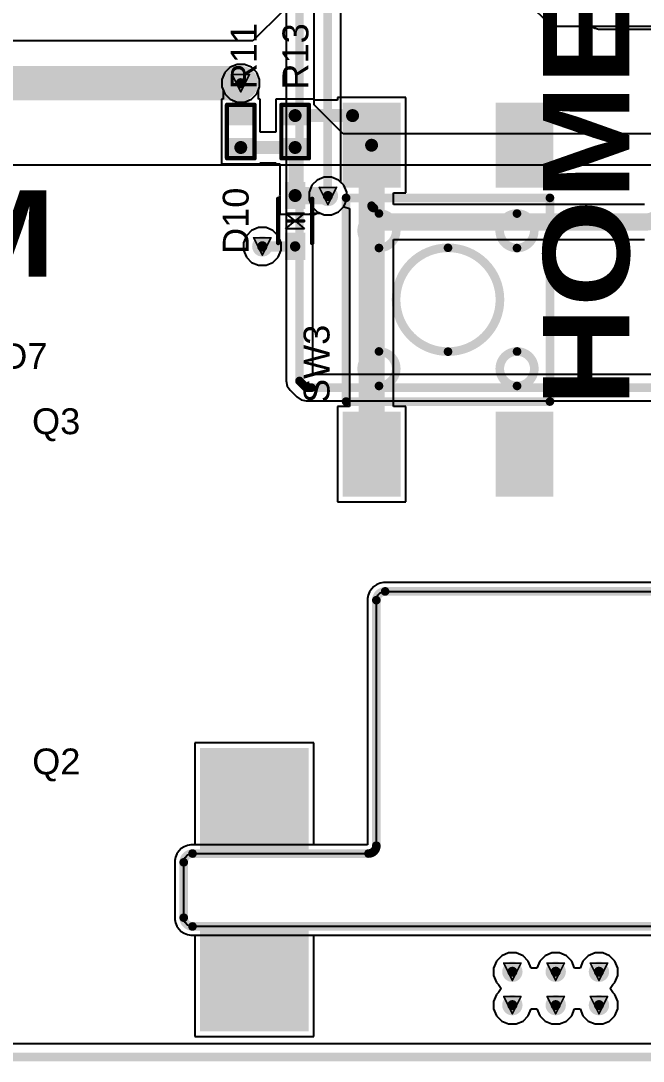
# Model space of a CAD drawing. Header units: inches. Extents: x 0 to 5359, y 0 to 5098.
# Drawn here: x 36.33 to 54.64, y -0.13 to 30.51 of the extents above; entities that cross this region are included whole.
import ezdxf

# ---------------------------------------------------------------- set-up
doc = ezdxf.new("R2010")
doc.units = ezdxf.units.IN
for name, color, linetype in [('Board Outline', 216, 'Continuous'), ('Bottom Layer', 5, 'Continuous'), ('Bottom Paste', 16, 'Continuous'), ('Bottom Solder', 6, 'Continuous'), ('Drill Drawing', 1, 'Continuous'), ('Layer 1', 16, 'Continuous'), ('Layer 2', 76, 'Continuous'), ('Multi-Layer', 9, 'Continuous'), ('Top Layer', 1, 'Continuous'), ('Top Overlay', 2, 'Continuous'), ('Top Paste', 8, 'Continuous'), ('Top Solder', 216, 'Continuous'), ('Via Holes', 16, 'Continuous')]:
    doc.layers.add(name, color=color, linetype=linetype)
doc.styles.add('Arial', font='', dxfattribs={"height": 0.2})
doc.styles.add('Arial Black_Bold', font='', dxfattribs={"height": 0.2})
doc.styles.get('Arial').set_extended_font_data('Arial')
doc.styles.get('Arial Black_Bold').set_extended_font_data('Arial Black', bold=True)

# ---------------------------------------------------------------- blocks, each defined once
blk = doc.blocks.new('TS_1002S_12026C_59')
at = {"layer": 'Top Layer'}
for points in [[(-5.7, 3), (-3.4, 3), (-3.4, 1.5), (-5.7, 1.5)], [(3.4, 3), (5.7, 3), (5.7, 1.5), (3.4, 1.5)], [(-5.7, -1.5), (-3.4, -1.5), (-3.4, -3), (-5.7, -3)], [(3.4, -1.5), (5.7, -1.5), (5.7, -3), (3.4, -3)]]:
    blk.add_hatch(color=1, dxfattribs=at).paths.add_polyline_path(points)
at = {"layer": 'Top Paste'}
for points in [[(-5.7, 3), (-3.4, 3), (-3.4, 1.5), (-5.7, 1.5)], [(3.4, 3), (5.7, 3), (5.7, 1.5), (3.4, 1.5)], [(-5.7, -1.5), (-3.4, -1.5), (-3.4, -3), (-5.7, -3)], [(3.4, -1.5), (5.7, -1.5), (5.7, -3), (3.4, -3)]]:
    blk.add_hatch(color=8, dxfattribs=at).paths.add_polyline_path(points)
at = {"layer": 'Top Solder'}
for points in [[(-5.801, 3.102), (-3.298, 3.102), (-3.298, 1.398), (-5.801, 1.398)], [(3.298, 3.101), (5.801, 3.101), (5.801, 1.398), (3.298, 1.398)], [(-5.801, -1.398), (-3.298, -1.398), (-3.298, -3.102), (-5.801, -3.102)], [(3.298, -1.398), (5.801, -1.398), (5.801, -3.102), (3.298, -3.102)]]:
    blk.add_hatch(color=216, dxfattribs=at).paths.add_polyline_path(points)
at = {"layer": 'Top Overlay'}
for points in [[(3, 3, 0.254, 0.254, 0), (-3, 3, 0.254, 0.254, 0)], [(-3, -3, 0.254, 0.254, 0), (-3, 3, 0.254, 0.254, 0)], [(3, -3, 0.254, 0.254, 0), (3, 3, 0.254, 0.254, 0)], [(3, -3, 0.254, 0.254, 0), (-3, -3, 0.254, 0.254, 0)]]:
    blk.add_lwpolyline(points, format="xyseb", dxfattribs=at)
for points in [[(-3.063, 3, 0.127, 0.127, 1), (-2.936, 3, 0.127, 0.127, 1)], [(-3.063, 3, 0.127, 0.127, 1), (-2.936, 3, 0.127, 0.127, 1)], [(2.936, 3, 0.127, 0.127, 1), (3.063, 3, 0.127, 0.127, 1)], [(2.936, 3, 0.127, 0.127, 1), (3.063, 3, 0.127, 0.127, 1)], [(-1.522, 2.03, 0.254, 0.254, 1), (-2.538, 2.03, 0.254, 0.254, 1)], [(2.54, 2.032, 0.254, 0.254, 1), (1.524, 2.032, 0.254, 0.254, 1)], [(-2.601, 2.03, 0.127, 0.127, 1), (-2.474, 2.03, 0.127, 0.127, 1)], [(-1.585, 2.03, 0.127, 0.127, 1), (-1.458, 2.03, 0.127, 0.127, 1)], [(1.46, 2.032, 0.127, 0.127, 1), (1.587, 2.032, 0.127, 0.127, 1)], [(2.476, 2.032, 0.127, 0.127, 1), (2.603, 2.032, 0.127, 0.127, 1)], [(1.529, 0, 0.254, 0.254, 1), (-1.529, 0, 0.254, 0.254, 1)], [(-1.593, 0, 0.127, 0.127, 1), (-1.466, 0, 0.127, 0.127, 1)], [(1.466, 0, 0.127, 0.127, 1), (1.593, 0, 0.127, 0.127, 1)], [(-1.524, -2.032, 0.254, 0.254, 1), (-2.54, -2.032, 0.254, 0.254, 1)], [(2.54, -2.032, 0.254, 0.254, 1), (1.524, -2.032, 0.254, 0.254, 1)], [(-2.603, -2.032, 0.127, 0.127, 1), (-2.477, -2.032, 0.127, 0.127, 1)], [(-1.587, -2.032, 0.127, 0.127, 1), (-1.46, -2.032, 0.127, 0.127, 1)], [(1.46, -2.032, 0.127, 0.127, 1), (1.587, -2.032, 0.127, 0.127, 1)], [(2.476, -2.032, 0.127, 0.127, 1), (2.603, -2.032, 0.127, 0.127, 1)], [(-3.063, -3, 0.127, 0.127, 1), (-2.936, -3, 0.127, 0.127, 1)], [(-3.063, -3, 0.127, 0.127, 1), (-2.936, -3, 0.127, 0.127, 1)], [(2.936, -3, 0.127, 0.127, 1), (3.063, -3, 0.127, 0.127, 1)], [(2.936, -3, 0.127, 0.127, 1), (3.063, -3, 0.127, 0.127, 1)]]:
    blk.add_lwpolyline(points, format="xyseb", close=True, dxfattribs=at)
blk = doc.blocks.new('R___0402_161')
at = {"layer": 'Top Layer'}
for points in [[(-0.699, -0.318), (-0.699, 0.318), (-0.241, 0.318), (-0.241, -0.318)], [(0.241, -0.318), (0.241, 0.318), (0.699, 0.318), (0.699, -0.318)]]:
    blk.add_hatch(color=1, dxfattribs=at).paths.add_polyline_path(points)
at = {"layer": 'Top Paste'}
for points in [[(-0.699, -0.318), (-0.699, 0.318), (-0.241, 0.318), (-0.241, -0.318)], [(0.241, -0.318), (0.241, 0.318), (0.699, 0.318), (0.699, -0.318)]]:
    blk.add_hatch(color=8, dxfattribs=at).paths.add_polyline_path(points)
at = {"layer": 'Top Solder'}
for points in [[(-0.754, -0.373), (-0.754, 0.373), (-0.186, 0.373), (-0.186, -0.373)], [(0.186, -0.373), (0.186, 0.373), (0.754, 0.373), (0.754, -0.373)]]:
    blk.add_hatch(color=216, dxfattribs=at).paths.add_polyline_path(points)
at = {"layer": 'Top Overlay'}
for points in [[(-0.787, 0.406, 0.127, 0.127, 0), (0.787, 0.406, 0.127, 0.127, 0)], [(-0.787, 0.406, 0.127, 0.127, 0), (-0.787, -0.406, 0.127, 0.127, 0)], [(0.787, 0.406, 0.127, 0.127, 0), (0.787, -0.406, 0.127, 0.127, 0)], [(-0.787, -0.406, 0.127, 0.127, 0), (0.787, -0.406, 0.127, 0.127, 0)], [(-0.813, -0.432, 0.00323, 0.00323, 0), (0.813, -0.432, 0.00323, 0.00323, 0)]]:
    blk.add_lwpolyline(points, format="xyseb", dxfattribs=at)
for points in [[(-0.819, 0.406, 0.0635, 0.0635, 1), (-0.756, 0.406, 0.0635, 0.0635, 1)], [(-0.819, 0.406, 0.0635, 0.0635, 1), (-0.756, 0.406, 0.0635, 0.0635, 1)], [(0.756, 0.406, 0.0635, 0.0635, 1), (0.819, 0.406, 0.0635, 0.0635, 1)], [(0.756, 0.406, 0.0635, 0.0635, 1), (0.819, 0.406, 0.0635, 0.0635, 1)], [(-0.819, -0.406, 0.0635, 0.0635, 1), (-0.756, -0.406, 0.0635, 0.0635, 1)], [(-0.819, -0.406, 0.0635, 0.0635, 1), (-0.756, -0.406, 0.0635, 0.0635, 1)], [(-0.814, -0.432, 0.00161, 0.00161, 1), (-0.812, -0.432, 0.00161, 0.00161, 1)], [(0.756, -0.406, 0.0635, 0.0635, 1), (0.819, -0.406, 0.0635, 0.0635, 1)], [(0.756, -0.406, 0.0635, 0.0635, 1), (0.819, -0.406, 0.0635, 0.0635, 1)], [(0.812, -0.432, 0.00161, 0.00161, 1), (0.814, -0.432, 0.00161, 0.00161, 1)]]:
    blk.add_lwpolyline(points, format="xyseb", close=True, dxfattribs=at)
blk = doc.blocks.new('R___0402_163')
at = {"layer": 'Top Layer'}
for points in [[(-0.699, -0.318), (-0.699, 0.318), (-0.241, 0.318), (-0.241, -0.318)], [(0.241, -0.318), (0.241, 0.318), (0.699, 0.318), (0.699, -0.318)]]:
    blk.add_hatch(color=1, dxfattribs=at).paths.add_polyline_path(points)
at = {"layer": 'Top Paste'}
for points in [[(-0.699, -0.318), (-0.699, 0.318), (-0.241, 0.318), (-0.241, -0.318)], [(0.241, -0.318), (0.241, 0.318), (0.699, 0.318), (0.699, -0.318)]]:
    blk.add_hatch(color=8, dxfattribs=at).paths.add_polyline_path(points)
at = {"layer": 'Top Solder'}
for points in [[(-0.754, -0.373), (-0.754, 0.373), (-0.186, 0.373), (-0.186, -0.373)], [(0.186, -0.373), (0.186, 0.373), (0.754, 0.373), (0.754, -0.373)]]:
    blk.add_hatch(color=216, dxfattribs=at).paths.add_polyline_path(points)
at = {"layer": 'Top Overlay'}
for points in [[(-0.787, 0.406, 0.127, 0.127, 0), (0.787, 0.406, 0.127, 0.127, 0)], [(-0.787, 0.406, 0.127, 0.127, 0), (-0.787, -0.406, 0.127, 0.127, 0)], [(0.787, 0.406, 0.127, 0.127, 0), (0.787, -0.406, 0.127, 0.127, 0)], [(-0.787, -0.406, 0.127, 0.127, 0), (0.787, -0.406, 0.127, 0.127, 0)], [(-0.813, -0.432, 0.00323, 0.00323, 0), (0.813, -0.432, 0.00323, 0.00323, 0)]]:
    blk.add_lwpolyline(points, format="xyseb", dxfattribs=at)
for points in [[(-0.819, 0.406, 0.0635, 0.0635, 1), (-0.756, 0.406, 0.0635, 0.0635, 1)], [(-0.819, 0.406, 0.0635, 0.0635, 1), (-0.756, 0.406, 0.0635, 0.0635, 1)], [(0.756, 0.406, 0.0635, 0.0635, 1), (0.819, 0.406, 0.0635, 0.0635, 1)], [(0.756, 0.406, 0.0635, 0.0635, 1), (0.819, 0.406, 0.0635, 0.0635, 1)], [(-0.819, -0.406, 0.0635, 0.0635, 1), (-0.756, -0.406, 0.0635, 0.0635, 1)], [(-0.819, -0.406, 0.0635, 0.0635, 1), (-0.756, -0.406, 0.0635, 0.0635, 1)], [(-0.814, -0.432, 0.00161, 0.00161, 1), (-0.812, -0.432, 0.00161, 0.00161, 1)], [(0.756, -0.406, 0.0635, 0.0635, 1), (0.819, -0.406, 0.0635, 0.0635, 1)], [(0.756, -0.406, 0.0635, 0.0635, 1), (0.819, -0.406, 0.0635, 0.0635, 1)], [(0.812, -0.432, 0.00161, 0.00161, 1), (0.814, -0.432, 0.00161, 0.00161, 1)]]:
    blk.add_lwpolyline(points, format="xyseb", close=True, dxfattribs=at)
blk = doc.blocks.new('SOD_523__B__D____________209')
at = {"layer": 'Top Layer'}
for points in [[(-1.05, 0.2), (-0.45, 0.2), (-0.45, -0.2), (-1.05, -0.2)], [(1.05, -0.2), (0.45, -0.2), (0.45, 0.2), (1.05, 0.2)]]:
    blk.add_hatch(color=1, dxfattribs=at).paths.add_polyline_path(points)
at = {"layer": 'Top Paste'}
for points in [[(-1.05, 0.2), (-0.45, 0.2), (-0.45, -0.2), (-1.05, -0.2)], [(1.05, -0.2), (0.45, -0.2), (0.45, 0.2), (1.05, 0.2)]]:
    blk.add_hatch(color=8, dxfattribs=at).paths.add_polyline_path(points)
at = {"layer": 'Top Solder'}
for points in [[(-1.152, 0.302), (-0.348, 0.302), (-0.348, -0.302), (-1.152, -0.302)], [(1.152, -0.302), (0.348, -0.302), (0.348, 0.302), (1.152, 0.302)]]:
    blk.add_hatch(color=216, dxfattribs=at).paths.add_polyline_path(points)
at = {"layer": 'Top Overlay'}
for p, q in [((-0.229, -0.279), (-0.229, 0.279)), ((-0.229, 0.279), (0, 0)), ((0, 0), (-0.229, -0.279)), ((0, 0), (0.229, 0.279)), ((0, 0), (0, 0)), ((0.229, -0.279), (0, 0)), ((0, 0), (0, 0)), ((0.229, 0.279), (0.229, -0.279))]:
    blk.add_line(p, q, dxfattribs=at)
for points in [[(-0.65, 0.5, 0.13, 0.13, 0), (0.65, 0.5, 0.13, 0.13, 0)], [(0, 0.229, 0.1, 0.1, 0), (0, -0.254, 0.1, 0.1, 0)], [(-0.65, -0.5, 0.13, 0.13, 0), (0.65, -0.5, 0.13, 0.13, 0)]]:
    blk.add_lwpolyline(points, format="xyseb", dxfattribs=at)
for points in [[(-0.683, 0.5, 0.065, 0.065, 1), (-0.618, 0.5, 0.065, 0.065, 1)], [(0.618, 0.5, 0.065, 0.065, 1), (0.683, 0.5, 0.065, 0.065, 1)], [(-0.025, 0.229, 0.05, 0.05, 1), (0.025, 0.229, 0.05, 0.05, 1)], [(-0.025, -0.254, 0.05, 0.05, 1), (0.025, -0.254, 0.05, 0.05, 1)], [(-0.683, -0.5, 0.065, 0.065, 1), (-0.618, -0.5, 0.065, 0.065, 1)], [(0.618, -0.5, 0.065, 0.065, 1), (0.683, -0.5, 0.065, 0.065, 1)]]:
    blk.add_lwpolyline(points, format="xyseb", close=True, dxfattribs=at)

msp = doc.modelspace()

# ---------------------------------------------------------------- hatches: boundary and pattern name
at = {"layer": 'Bottom Layer'}
h = msp.add_hatch(color=5, dxfattribs=at)
edge = h.paths.add_edge_path()
edge.add_arc((42.8, 28.677), 0.3, 0, 360)
h = msp.add_hatch(color=5, dxfattribs=at)
edge = h.paths.add_edge_path()
edge.add_arc((45.364, 25.355), 0.3, 0, 360)
h = msp.add_hatch(color=5, dxfattribs=at)
edge = h.paths.add_edge_path()
edge.add_arc((43.434, 23.87), 0.3, 0, 360)
for points in [[(41.7, 9), (44.7, 9), (44.7, 6), (41.7, 6)], [(41.7, 3.85), (44.7, 3.85), (44.7, 0.85), (41.7, 0.85)]]:
    msp.add_hatch(color=5, dxfattribs=at).paths.add_polyline_path(points)
h = msp.add_hatch(color=5, dxfattribs=at)
edge = h.paths.add_edge_path()
edge.add_arc((50.794, 2.507), 0.3, 0, 360)
h = msp.add_hatch(color=5, dxfattribs=at)
edge = h.paths.add_edge_path()
edge.add_arc((52.07, 2.507), 0.3, 0, 360)
h = msp.add_hatch(color=5, dxfattribs=at)
edge = h.paths.add_edge_path()
edge.add_arc((53.343, 2.507), 0.3, 0, 360)
h = msp.add_hatch(color=5, dxfattribs=at)
edge = h.paths.add_edge_path()
edge.add_arc((50.794, 1.524), 0.3, 0, 360)
h = msp.add_hatch(color=5, dxfattribs=at)
edge = h.paths.add_edge_path()
edge.add_arc((52.07, 1.524), 0.3, 0, 360)
h = msp.add_hatch(color=5, dxfattribs=at)
edge = h.paths.add_edge_path()
edge.add_arc((53.343, 1.524), 0.3, 0, 360)
at = {"layer": 'Bottom Paste'}
for points in [[(41.7, 9), (44.7, 9), (44.7, 6), (41.7, 6)], [(41.7, 3.85), (44.7, 3.85), (44.7, 0.85), (41.7, 0.85)]]:
    msp.add_hatch(color=16, dxfattribs=at).paths.add_polyline_path(points)
at = {"layer": 'Bottom Solder'}
for points in [[(41.598, 9.102), (44.802, 9.102), (44.802, 5.898), (41.598, 5.898)], [(41.598, 3.952), (44.802, 3.952), (44.802, 0.748), (41.598, 0.748)]]:
    msp.add_hatch(color=6, dxfattribs=at).paths.add_polyline_path(points)
at = {"layer": 'Layer 1'}
h = msp.add_hatch(color=16, dxfattribs=at)
edge = h.paths.add_edge_path()
edge.add_arc((42.8, 28.677), 0.3, 0, 360)
h = msp.add_hatch(color=16, dxfattribs=at)
edge = h.paths.add_edge_path()
edge.add_arc((45.364, 25.355), 0.3, 0, 360)
h = msp.add_hatch(color=16, dxfattribs=at)
edge = h.paths.add_edge_path()
edge.add_arc((43.434, 23.87), 0.3, 0, 360)
h = msp.add_hatch(color=16, dxfattribs=at)
edge = h.paths.add_edge_path()
edge.add_arc((50.794, 2.507), 0.3, 0, 360)
h = msp.add_hatch(color=16, dxfattribs=at)
edge = h.paths.add_edge_path()
edge.add_arc((52.07, 2.507), 0.3, 0, 360)
h = msp.add_hatch(color=16, dxfattribs=at)
edge = h.paths.add_edge_path()
edge.add_arc((53.343, 2.507), 0.3, 0, 360)
h = msp.add_hatch(color=16, dxfattribs=at)
edge = h.paths.add_edge_path()
edge.add_arc((50.794, 1.524), 0.3, 0, 360)
h = msp.add_hatch(color=16, dxfattribs=at)
edge = h.paths.add_edge_path()
edge.add_arc((52.07, 1.524), 0.3, 0, 360)
h = msp.add_hatch(color=16, dxfattribs=at)
edge = h.paths.add_edge_path()
edge.add_arc((53.343, 1.524), 0.3, 0, 360)
at = {"layer": 'Layer 2'}
h = msp.add_hatch(color=76, dxfattribs=at)
edge = h.paths.add_edge_path()
edge.add_arc((42.8, 28.677), 0.3, 0, 360)
h = msp.add_hatch(color=76, dxfattribs=at)
edge = h.paths.add_edge_path()
edge.add_arc((45.364, 25.355), 0.3, 0, 360)
h = msp.add_hatch(color=76, dxfattribs=at)
edge = h.paths.add_edge_path()
edge.add_arc((43.434, 23.87), 0.3, 0, 360)
h = msp.add_hatch(color=76, dxfattribs=at)
edge = h.paths.add_edge_path()
edge.add_arc((50.794, 2.507), 0.3, 0, 360)
h = msp.add_hatch(color=76, dxfattribs=at)
edge = h.paths.add_edge_path()
edge.add_arc((52.07, 2.507), 0.3, 0, 360)
h = msp.add_hatch(color=76, dxfattribs=at)
edge = h.paths.add_edge_path()
edge.add_arc((53.343, 2.507), 0.3, 0, 360)
h = msp.add_hatch(color=76, dxfattribs=at)
edge = h.paths.add_edge_path()
edge.add_arc((50.794, 1.524), 0.3, 0, 360)
h = msp.add_hatch(color=76, dxfattribs=at)
edge = h.paths.add_edge_path()
edge.add_arc((52.07, 1.524), 0.3, 0, 360)
h = msp.add_hatch(color=76, dxfattribs=at)
edge = h.paths.add_edge_path()
edge.add_arc((53.343, 1.524), 0.3, 0, 360)
at = {"layer": 'Top Layer'}
h = msp.add_hatch(color=1, dxfattribs=at)
edge = h.paths.add_edge_path()
edge.add_arc((42.8, 28.677), 0.3, 0, 360)
h = msp.add_hatch(color=1, dxfattribs=at)
edge = h.paths.add_edge_path()
edge.add_arc((45.364, 25.355), 0.3, 0, 360)
h = msp.add_hatch(color=1, dxfattribs=at)
edge = h.paths.add_edge_path()
edge.add_arc((43.434, 23.87), 0.3, 0, 360)
for points in [[(41.7, 9), (44.7, 9), (44.7, 6), (41.7, 6)], [(41.7, 3.85), (44.7, 3.85), (44.7, 0.85), (41.7, 0.85)]]:
    msp.add_hatch(color=1, dxfattribs=at).paths.add_polyline_path(points)
h = msp.add_hatch(color=1, dxfattribs=at)
edge = h.paths.add_edge_path()
edge.add_arc((50.794, 2.507), 0.3, 0, 360)
h = msp.add_hatch(color=1, dxfattribs=at)
edge = h.paths.add_edge_path()
edge.add_arc((52.07, 2.507), 0.3, 0, 360)
h = msp.add_hatch(color=1, dxfattribs=at)
edge = h.paths.add_edge_path()
edge.add_arc((53.343, 2.507), 0.3, 0, 360)
h = msp.add_hatch(color=1, dxfattribs=at)
edge = h.paths.add_edge_path()
edge.add_arc((50.794, 1.524), 0.3, 0, 360)
h = msp.add_hatch(color=1, dxfattribs=at)
edge = h.paths.add_edge_path()
edge.add_arc((52.07, 1.524), 0.3, 0, 360)
h = msp.add_hatch(color=1, dxfattribs=at)
edge = h.paths.add_edge_path()
edge.add_arc((53.343, 1.524), 0.3, 0, 360)
at = {"layer": 'Top Paste'}
for points in [[(41.7, 9), (44.7, 9), (44.7, 6), (41.7, 6)], [(41.7, 3.85), (44.7, 3.85), (44.7, 0.85), (41.7, 0.85)]]:
    msp.add_hatch(color=8, dxfattribs=at).paths.add_polyline_path(points)
at = {"layer": 'Top Solder'}
for points in [[(41.598, 9.102), (44.802, 9.102), (44.802, 5.898), (41.598, 5.898)], [(41.598, 3.952), (44.802, 3.952), (44.802, 0.748), (41.598, 0.748)]]:
    msp.add_hatch(color=216, dxfattribs=at).paths.add_polyline_path(points)
at = {"layer": 'Via Holes'}
h = msp.add_hatch(color=7, dxfattribs=at)
edge = h.paths.add_edge_path()
edge.add_arc((42.8, 28.677), 0.15, 0, 360)
h = msp.add_hatch(color=7, dxfattribs=at)
edge = h.paths.add_edge_path()
edge.add_arc((45.364, 25.355), 0.15, 0, 360)
h = msp.add_hatch(color=7, dxfattribs=at)
edge = h.paths.add_edge_path()
edge.add_arc((43.434, 23.87), 0.15, 0, 360)
h = msp.add_hatch(color=7, dxfattribs=at)
edge = h.paths.add_edge_path()
edge.add_arc((50.794, 2.507), 0.15, 0, 360)
h = msp.add_hatch(color=7, dxfattribs=at)
edge = h.paths.add_edge_path()
edge.add_arc((52.07, 2.507), 0.15, 0, 360)
h = msp.add_hatch(color=7, dxfattribs=at)
edge = h.paths.add_edge_path()
edge.add_arc((53.343, 2.507), 0.15, 0, 360)
h = msp.add_hatch(color=7, dxfattribs=at)
edge = h.paths.add_edge_path()
edge.add_arc((50.794, 1.524), 0.15, 0, 360)
h = msp.add_hatch(color=7, dxfattribs=at)
edge = h.paths.add_edge_path()
edge.add_arc((52.07, 1.524), 0.15, 0, 360)
h = msp.add_hatch(color=7, dxfattribs=at)
edge = h.paths.add_edge_path()
edge.add_arc((53.343, 1.524), 0.15, 0, 360)

# ---------------------------------------------------------------- linework, layer by layer
at = {"layer": 'Board Outline'}
for points in [[(46.791, 13.45, 0.254, 0.254, -0.414214), (47.05, 13.709, 0.254, 0.254, 0)], [(47.05, 13.709, 0.254, 0.254, 0), (61.65, 13.709, 0.254, 0.254, 0)], [(46.791, 6.221, 0.254, 0.254, 0), (46.791, 13.45, 0.254, 0.254, 0)], [(46.791, 6.221, 0.254, 0.254, -0.414214), (46.559, 5.989, 0.254, 0.254, 0)], [(41.121, 5.73, 0.254, 0.254, -0.414214), (41.38, 5.989, 0.254, 0.254, 0)], [(41.121, 4.1, 0.254, 0.254, 0), (41.121, 5.73, 0.254, 0.254, 0)], [(41.38, 5.989, 0.254, 0.254, 0), (46.559, 5.989, 0.254, 0.254, 0)], [(41.38, 3.841, 0.254, 0.254, -0.414214), (41.121, 4.1, 0.254, 0.254, 0)], [(41.38, 3.841, 0.254, 0.254, 0), (86.42, 3.841, 0.254, 0.254, 0)], [(0, 0, 0.254, 0.254, 0), (110, 0, 0.254, 0.254, 0)]]:
    msp.add_lwpolyline(points, format="xyseb", dxfattribs=at)
for points in [[(46.986, 13.709, 0.127, 0.127, 1), (47.113, 13.709, 0.127, 0.127, 1)], [(46.986, 13.709, 0.127, 0.127, 1), (47.113, 13.709, 0.127, 0.127, 1)], [(46.727, 13.45, 0.127, 0.127, 1), (46.854, 13.45, 0.127, 0.127, 1)], [(46.727, 13.45, 0.127, 0.127, 1), (46.854, 13.45, 0.127, 0.127, 1)], [(46.727, 6.221, 0.127, 0.127, 1), (46.854, 6.221, 0.127, 0.127, 1)], [(46.727, 6.221, 0.127, 0.127, 1), (46.854, 6.221, 0.127, 0.127, 1)], [(41.057, 5.73, 0.127, 0.127, 1), (41.184, 5.73, 0.127, 0.127, 1)], [(41.057, 5.73, 0.127, 0.127, 1), (41.184, 5.73, 0.127, 0.127, 1)], [(41.316, 5.989, 0.127, 0.127, 1), (41.443, 5.989, 0.127, 0.127, 1)], [(41.316, 5.989, 0.127, 0.127, 1), (41.443, 5.989, 0.127, 0.127, 1)], [(46.496, 5.989, 0.127, 0.127, 1), (46.623, 5.989, 0.127, 0.127, 1)], [(46.496, 5.989, 0.127, 0.127, 1), (46.623, 5.989, 0.127, 0.127, 1)], [(41.057, 4.1, 0.127, 0.127, 1), (41.184, 4.1, 0.127, 0.127, 1)], [(41.057, 4.1, 0.127, 0.127, 1), (41.184, 4.1, 0.127, 0.127, 1)], [(41.316, 3.841, 0.127, 0.127, 1), (41.443, 3.841, 0.127, 0.127, 1)], [(41.316, 3.841, 0.127, 0.127, 1), (41.443, 3.841, 0.127, 0.127, 1)]]:
    msp.add_lwpolyline(points, format="xyseb", close=True, dxfattribs=at)
at = {"layer": 'Bottom Layer'}
for p, q in [((44.14, 52.14), (44.14, 19.907)), ((45.749, 25.754), (45.749, 40.804)), ((42.486, 29.146), (42.33, 28.99)), ((42.69, 29.231), (42.486, 29.146)), ((42.91, 29.231), (42.69, 29.231)), ((43.114, 29.146), (42.91, 29.231)), ((43.27, 28.99), (43.114, 29.146)), ((42.33, 28.99), (42.246, 28.787)), ((43.354, 28.787), (43.27, 28.99)), ((42.246, 28.787), (42.246, 28.566)), ((42.246, 28.566), (42.33, 28.363)), ((43.27, 28.363), (43.354, 28.566)), ((43.354, 28.566), (43.354, 28.787)), ((42.33, 28.363), (42.486, 28.207)), ((42.486, 28.207), (42.69, 28.123)), ((42.91, 28.123), (43.114, 28.207)), ((43.114, 28.207), (43.27, 28.363)), ((42.69, 28.123), (42.91, 28.123)), ((45.834, 25.669), (45.749, 25.754)), ((45.918, 25.466), (45.834, 25.669)), ((45.918, 25.245), (45.918, 25.466)), ((45.834, 25.042), (45.918, 25.245)), ((44.917, 24.786), (45.095, 24.867)), ((45.095, 24.867), (45.254, 24.801)), ((45.474, 24.801), (45.678, 24.886)), ((45.678, 24.886), (45.834, 25.042)), ((44.917, 20.099), (44.917, 24.786)), ((45.254, 24.801), (45.474, 24.801)), ((85.88, 20.099), (44.917, 20.099)), ((44.14, 19.907), (44.17, 19.758)), ((44.17, 19.758), (44.254, 19.632)), ((44.254, 19.632), (44.451, 19.436)), ((44.451, 19.436), (44.577, 19.352)), ((44.577, 19.352), (44.726, 19.322)), ((44.726, 19.322), (44.882, 19.322)), ((44.882, 19.322), (44.882, 19.322)), ((44.882, 19.322), (85.868, 19.322)), ((46.72, 13.853), (46.647, 13.78)), ((46.804, 13.909), (46.72, 13.853)), ((46.899, 13.948), (46.804, 13.909)), ((46.998, 13.968), (46.899, 13.948)), ((47.05, 13.968), (46.998, 13.968)), ((61.65, 13.968), (47.05, 13.968)), ((47.05, 13.968), (47.05, 13.968)), ((46.552, 13.601), (46.532, 13.502)), ((46.532, 13.502), (46.532, 6.248)), ((46.591, 13.696), (46.552, 13.601)), ((46.647, 13.78), (46.591, 13.696)), ((44.954, 9.254), (41.446, 9.254)), ((41.446, 9.254), (41.446, 6.248)), ((44.954, 6.248), (44.954, 9.254)), ((41.05, 6.133), (40.977, 6.06)), ((41.134, 6.189), (41.05, 6.133)), ((41.229, 6.228), (41.134, 6.189)), ((41.328, 6.248), (41.229, 6.228)), ((41.38, 6.248), (41.328, 6.248)), ((41.446, 6.248), (41.38, 6.248)), ((41.38, 6.248), (41.38, 6.248)), ((46.532, 6.248), (44.954, 6.248)), ((40.882, 5.881), (40.862, 5.782)), ((40.921, 5.976), (40.882, 5.881)), ((40.977, 6.06), (40.921, 5.976)), ((40.862, 5.782), (40.862, 4.1)), ((40.862, 4.1), (40.862, 4.1)), ((40.862, 4.1), (40.862, 4.049)), ((40.862, 4.049), (40.882, 3.949)), ((40.882, 3.949), (40.921, 3.854)), ((40.921, 3.854), (40.977, 3.77)), ((40.977, 3.77), (41.05, 3.697)), ((41.05, 3.697), (41.134, 3.641)), ((41.134, 3.641), (41.229, 3.602)), ((41.229, 3.602), (41.328, 3.582)), ((41.328, 3.582), (41.446, 3.582)), ((41.446, 3.582), (41.446, 0.596)), ((44.954, 0.596), (44.954, 3.582)), ((44.954, 3.582), (82.846, 3.582)), ((105.855, 0.388), (4.145, 0.388)), ((41.446, 0.596), (44.954, 0.596))]:
    msp.add_line(p, q, dxfattribs=at)
for points in [[(45.361, 25.362, 0.254, 0.254, 0), (45.361, 56.273, 0.254, 0.254, 0)], [(44.529, 19.907, 0.254, 0.254, 0), (44.529, 54.099, 0.254, 0.254, 0)], [(44.529, 19.907, 0.254, 0.254, 0), (44.726, 19.71, 0.254, 0.254, 0)], [(44.726, 19.71, 0.254, 0.254, 0), (44.882, 19.71, 0.254, 0.254, 0)], [(44.882, 19.71, 0.254, 0.254, 0), (44.882, 19.71, 0.254, 0.254, 0)], [(44.882, 19.71, 0.254, 0.254, 0), (86.263, 19.71, 0.254, 0.254, 0)]]:
    msp.add_lwpolyline(points, format="xyseb", dxfattribs=at)
for points in [[(45.297, 25.362, 0.127, 0.127, 1), (45.424, 25.362, 0.127, 0.127, 1)], [(44.465, 19.907, 0.127, 0.127, 1), (44.592, 19.907, 0.127, 0.127, 1)], [(44.465, 19.907, 0.127, 0.127, 1), (44.592, 19.907, 0.127, 0.127, 1)], [(44.662, 19.71, 0.127, 0.127, 1), (44.789, 19.71, 0.127, 0.127, 1)], [(44.662, 19.71, 0.127, 0.127, 1), (44.789, 19.71, 0.127, 0.127, 1)], [(44.818, 19.71, 0.127, 0.127, 1), (44.945, 19.71, 0.127, 0.127, 1)], [(44.818, 19.71, 0.127, 0.127, 1), (44.945, 19.71, 0.127, 0.127, 1)], [(44.818, 19.71, 0.127, 0.127, 1), (44.945, 19.71, 0.127, 0.127, 1)], [(44.818, 19.71, 0.127, 0.127, 1), (44.945, 19.71, 0.127, 0.127, 1)]]:
    msp.add_lwpolyline(points, format="xyseb", close=True, dxfattribs=at)
at = {"layer": 'Drill Drawing'}
for points in [[(42.546, 28.931, 0.0508, 0.0508, 0), (43.054, 28.931, 0.0508, 0.0508, 0)], [(42.546, 28.931, 0.0508, 0.0508, 0), (42.8, 28.423, 0.0508, 0.0508, 0)], [(42.8, 28.423, 0.0508, 0.0508, 0), (43.054, 28.931, 0.0508, 0.0508, 0)], [(45.11, 25.609, 0.0508, 0.0508, 0), (45.618, 25.609, 0.0508, 0.0508, 0)], [(45.11, 25.609, 0.0508, 0.0508, 0), (45.364, 25.101, 0.0508, 0.0508, 0)], [(45.364, 25.101, 0.0508, 0.0508, 0), (45.618, 25.609, 0.0508, 0.0508, 0)], [(43.18, 24.124, 0.0508, 0.0508, 0), (43.688, 24.124, 0.0508, 0.0508, 0)], [(43.18, 24.124, 0.0508, 0.0508, 0), (43.434, 23.616, 0.0508, 0.0508, 0)], [(43.434, 23.616, 0.0508, 0.0508, 0), (43.688, 24.124, 0.0508, 0.0508, 0)], [(50.54, 2.761, 0.0508, 0.0508, 0), (51.048, 2.761, 0.0508, 0.0508, 0)], [(50.54, 2.761, 0.0508, 0.0508, 0), (50.794, 2.253, 0.0508, 0.0508, 0)], [(50.794, 2.253, 0.0508, 0.0508, 0), (51.048, 2.761, 0.0508, 0.0508, 0)], [(51.816, 2.761, 0.0508, 0.0508, 0), (52.324, 2.761, 0.0508, 0.0508, 0)], [(51.816, 2.761, 0.0508, 0.0508, 0), (52.07, 2.253, 0.0508, 0.0508, 0)], [(52.07, 2.253, 0.0508, 0.0508, 0), (52.324, 2.761, 0.0508, 0.0508, 0)], [(53.089, 2.761, 0.0508, 0.0508, 0), (53.597, 2.761, 0.0508, 0.0508, 0)], [(53.089, 2.761, 0.0508, 0.0508, 0), (53.343, 2.253, 0.0508, 0.0508, 0)], [(53.343, 2.253, 0.0508, 0.0508, 0), (53.597, 2.761, 0.0508, 0.0508, 0)], [(50.54, 1.778, 0.0508, 0.0508, 0), (51.048, 1.778, 0.0508, 0.0508, 0)], [(50.54, 1.778, 0.0508, 0.0508, 0), (50.794, 1.27, 0.0508, 0.0508, 0)], [(50.794, 1.27, 0.0508, 0.0508, 0), (51.048, 1.778, 0.0508, 0.0508, 0)], [(51.816, 1.778, 0.0508, 0.0508, 0), (52.324, 1.778, 0.0508, 0.0508, 0)], [(51.816, 1.778, 0.0508, 0.0508, 0), (52.07, 1.27, 0.0508, 0.0508, 0)], [(52.07, 1.27, 0.0508, 0.0508, 0), (52.324, 1.778, 0.0508, 0.0508, 0)], [(53.089, 1.778, 0.0508, 0.0508, 0), (53.597, 1.778, 0.0508, 0.0508, 0)], [(53.089, 1.778, 0.0508, 0.0508, 0), (53.343, 1.27, 0.0508, 0.0508, 0)], [(53.343, 1.27, 0.0508, 0.0508, 0), (53.597, 1.778, 0.0508, 0.0508, 0)]]:
    msp.add_lwpolyline(points, format="xyseb", dxfattribs=at)
for points in [[(42.533, 28.931, 0.0254, 0.0254, 1), (42.559, 28.931, 0.0254, 0.0254, 1)], [(42.533, 28.931, 0.0254, 0.0254, 1), (42.559, 28.931, 0.0254, 0.0254, 1)], [(43.041, 28.931, 0.0254, 0.0254, 1), (43.067, 28.931, 0.0254, 0.0254, 1)], [(43.041, 28.931, 0.0254, 0.0254, 1), (43.067, 28.931, 0.0254, 0.0254, 1)], [(42.787, 28.423, 0.0254, 0.0254, 1), (42.813, 28.423, 0.0254, 0.0254, 1)], [(42.787, 28.423, 0.0254, 0.0254, 1), (42.813, 28.423, 0.0254, 0.0254, 1)], [(45.097, 25.609, 0.0254, 0.0254, 1), (45.123, 25.609, 0.0254, 0.0254, 1)], [(45.097, 25.609, 0.0254, 0.0254, 1), (45.123, 25.609, 0.0254, 0.0254, 1)], [(45.605, 25.609, 0.0254, 0.0254, 1), (45.631, 25.609, 0.0254, 0.0254, 1)], [(45.605, 25.609, 0.0254, 0.0254, 1), (45.631, 25.609, 0.0254, 0.0254, 1)], [(45.351, 25.101, 0.0254, 0.0254, 1), (45.377, 25.101, 0.0254, 0.0254, 1)], [(45.351, 25.101, 0.0254, 0.0254, 1), (45.377, 25.101, 0.0254, 0.0254, 1)], [(43.167, 24.124, 0.0254, 0.0254, 1), (43.193, 24.124, 0.0254, 0.0254, 1)], [(43.167, 24.124, 0.0254, 0.0254, 1), (43.193, 24.124, 0.0254, 0.0254, 1)], [(43.675, 24.124, 0.0254, 0.0254, 1), (43.701, 24.124, 0.0254, 0.0254, 1)], [(43.675, 24.124, 0.0254, 0.0254, 1), (43.701, 24.124, 0.0254, 0.0254, 1)], [(43.421, 23.616, 0.0254, 0.0254, 1), (43.447, 23.616, 0.0254, 0.0254, 1)], [(43.421, 23.616, 0.0254, 0.0254, 1), (43.447, 23.616, 0.0254, 0.0254, 1)], [(50.527, 2.761, 0.0254, 0.0254, 1), (50.552, 2.761, 0.0254, 0.0254, 1)], [(50.527, 2.761, 0.0254, 0.0254, 1), (50.552, 2.761, 0.0254, 0.0254, 1)], [(51.035, 2.761, 0.0254, 0.0254, 1), (51.06, 2.761, 0.0254, 0.0254, 1)], [(51.035, 2.761, 0.0254, 0.0254, 1), (51.06, 2.761, 0.0254, 0.0254, 1)], [(51.803, 2.761, 0.0254, 0.0254, 1), (51.829, 2.761, 0.0254, 0.0254, 1)], [(51.803, 2.761, 0.0254, 0.0254, 1), (51.829, 2.761, 0.0254, 0.0254, 1)], [(52.311, 2.761, 0.0254, 0.0254, 1), (52.337, 2.761, 0.0254, 0.0254, 1)], [(52.311, 2.761, 0.0254, 0.0254, 1), (52.337, 2.761, 0.0254, 0.0254, 1)], [(53.076, 2.761, 0.0254, 0.0254, 1), (53.102, 2.761, 0.0254, 0.0254, 1)], [(53.076, 2.761, 0.0254, 0.0254, 1), (53.102, 2.761, 0.0254, 0.0254, 1)], [(53.584, 2.761, 0.0254, 0.0254, 1), (53.61, 2.761, 0.0254, 0.0254, 1)], [(53.584, 2.761, 0.0254, 0.0254, 1), (53.61, 2.761, 0.0254, 0.0254, 1)], [(50.781, 2.253, 0.0254, 0.0254, 1), (50.806, 2.253, 0.0254, 0.0254, 1)], [(50.781, 2.253, 0.0254, 0.0254, 1), (50.806, 2.253, 0.0254, 0.0254, 1)], [(52.057, 2.253, 0.0254, 0.0254, 1), (52.083, 2.253, 0.0254, 0.0254, 1)], [(52.057, 2.253, 0.0254, 0.0254, 1), (52.083, 2.253, 0.0254, 0.0254, 1)], [(53.33, 2.253, 0.0254, 0.0254, 1), (53.356, 2.253, 0.0254, 0.0254, 1)], [(53.33, 2.253, 0.0254, 0.0254, 1), (53.356, 2.253, 0.0254, 0.0254, 1)], [(50.527, 1.778, 0.0254, 0.0254, 1), (50.552, 1.778, 0.0254, 0.0254, 1)], [(50.527, 1.778, 0.0254, 0.0254, 1), (50.552, 1.778, 0.0254, 0.0254, 1)], [(51.035, 1.778, 0.0254, 0.0254, 1), (51.06, 1.778, 0.0254, 0.0254, 1)], [(51.035, 1.778, 0.0254, 0.0254, 1), (51.06, 1.778, 0.0254, 0.0254, 1)], [(51.803, 1.778, 0.0254, 0.0254, 1), (51.829, 1.778, 0.0254, 0.0254, 1)], [(51.803, 1.778, 0.0254, 0.0254, 1), (51.829, 1.778, 0.0254, 0.0254, 1)], [(52.311, 1.778, 0.0254, 0.0254, 1), (52.337, 1.778, 0.0254, 0.0254, 1)], [(52.311, 1.778, 0.0254, 0.0254, 1), (52.337, 1.778, 0.0254, 0.0254, 1)], [(53.076, 1.778, 0.0254, 0.0254, 1), (53.102, 1.778, 0.0254, 0.0254, 1)], [(53.076, 1.778, 0.0254, 0.0254, 1), (53.102, 1.778, 0.0254, 0.0254, 1)], [(53.584, 1.778, 0.0254, 0.0254, 1), (53.61, 1.778, 0.0254, 0.0254, 1)], [(53.584, 1.778, 0.0254, 0.0254, 1), (53.61, 1.778, 0.0254, 0.0254, 1)], [(50.781, 1.27, 0.0254, 0.0254, 1), (50.806, 1.27, 0.0254, 0.0254, 1)], [(50.781, 1.27, 0.0254, 0.0254, 1), (50.806, 1.27, 0.0254, 0.0254, 1)], [(52.057, 1.27, 0.0254, 0.0254, 1), (52.083, 1.27, 0.0254, 0.0254, 1)], [(52.057, 1.27, 0.0254, 0.0254, 1), (52.083, 1.27, 0.0254, 0.0254, 1)], [(53.33, 1.27, 0.0254, 0.0254, 1), (53.356, 1.27, 0.0254, 0.0254, 1)], [(53.33, 1.27, 0.0254, 0.0254, 1), (53.356, 1.27, 0.0254, 0.0254, 1)]]:
    msp.add_lwpolyline(points, format="xyseb", close=True, dxfattribs=at)
at = {"layer": 'Layer 1'}
for p, q in [((42.486, 29.146), (42.33, 28.99)), ((42.69, 29.231), (42.486, 29.146)), ((42.91, 29.231), (42.69, 29.231)), ((43.114, 29.146), (42.91, 29.231)), ((43.27, 28.99), (43.114, 29.146)), ((42.33, 28.99), (42.246, 28.787)), ((43.354, 28.787), (43.27, 28.99)), ((42.246, 28.787), (42.246, 28.566)), ((42.246, 28.566), (42.33, 28.363)), ((43.27, 28.363), (43.354, 28.566)), ((43.354, 28.566), (43.354, 28.787)), ((42.33, 28.363), (42.486, 28.207)), ((42.486, 28.207), (42.69, 28.123)), ((42.91, 28.123), (43.114, 28.207)), ((43.114, 28.207), (43.27, 28.363)), ((42.69, 28.123), (42.91, 28.123)), ((45.05, 25.825), (44.895, 25.669)), ((45.254, 25.909), (45.05, 25.825)), ((45.474, 25.909), (45.254, 25.909)), ((45.678, 25.825), (45.474, 25.909)), ((45.834, 25.669), (45.678, 25.825)), ((44.895, 25.669), (44.81, 25.466)), ((44.81, 25.466), (44.81, 25.245)), ((45.918, 25.466), (45.834, 25.669)), ((45.918, 25.245), (45.918, 25.466)), ((44.81, 25.245), (44.895, 25.042)), ((45.834, 25.042), (45.918, 25.245)), ((44.895, 25.042), (45.05, 24.886)), ((45.05, 24.886), (45.254, 24.801)), ((45.474, 24.801), (45.678, 24.886)), ((45.678, 24.886), (45.834, 25.042)), ((45.254, 24.801), (45.474, 24.801)), ((46.72, 13.853), (46.647, 13.78)), ((46.804, 13.909), (46.72, 13.853)), ((46.899, 13.948), (46.804, 13.909)), ((46.998, 13.968), (46.899, 13.948)), ((47.05, 13.968), (46.998, 13.968)), ((61.65, 13.968), (47.05, 13.968)), ((47.05, 13.968), (47.05, 13.968)), ((46.552, 13.601), (46.532, 13.502)), ((46.532, 13.502), (46.532, 6.248)), ((46.591, 13.696), (46.552, 13.601)), ((46.647, 13.78), (46.591, 13.696)), ((41.05, 6.133), (40.977, 6.06)), ((41.134, 6.189), (41.05, 6.133)), ((41.229, 6.228), (41.134, 6.189)), ((41.328, 6.248), (41.229, 6.228)), ((41.38, 6.248), (41.328, 6.248)), ((46.532, 6.248), (41.38, 6.248)), ((41.38, 6.248), (41.38, 6.248)), ((40.882, 5.881), (40.862, 5.782)), ((40.921, 5.976), (40.882, 5.881)), ((40.977, 6.06), (40.921, 5.976)), ((40.862, 5.782), (40.862, 4.1)), ((40.862, 4.1), (40.862, 4.1)), ((40.862, 4.1), (40.862, 4.049)), ((40.862, 4.049), (40.882, 3.949)), ((40.882, 3.949), (40.921, 3.854)), ((40.921, 3.854), (40.977, 3.77)), ((40.977, 3.77), (41.05, 3.697)), ((41.05, 3.697), (41.134, 3.641)), ((41.134, 3.641), (41.229, 3.602)), ((41.229, 3.602), (41.328, 3.582)), ((41.328, 3.582), (41.38, 3.582)), ((41.38, 3.582), (86.42, 3.582)), ((105.855, 0.388), (4.145, 0.388))]:
    msp.add_line(p, q, dxfattribs=at)
at = {"layer": 'Layer 2'}
for p, q in [((44.958, 28.037), (44.958, 39.243)), ((51.211, 31.085), (51.943, 30.353)), ((44.044, 30.81), (43.155, 29.921)), ((51.943, 30.353), (82.55, 30.353)), ((43.155, 29.921), (28.639, 29.921)), ((45.81, 27.184), (44.958, 28.037)), ((88.017, 27.184), (45.81, 27.184)), ((28.81, 26.27), (88.628, 26.27)), ((45.05, 25.825), (44.895, 25.669)), ((45.254, 25.909), (45.05, 25.825)), ((45.474, 25.909), (45.254, 25.909)), ((45.678, 25.825), (45.474, 25.909)), ((45.834, 25.669), (45.678, 25.825)), ((44.895, 25.669), (44.81, 25.466)), ((44.81, 25.466), (44.81, 25.245)), ((45.918, 25.466), (45.834, 25.669)), ((45.918, 25.245), (45.918, 25.466)), ((44.81, 25.245), (44.895, 25.042)), ((45.834, 25.042), (45.918, 25.245)), ((44.895, 25.042), (45.05, 24.886)), ((45.05, 24.886), (45.254, 24.801)), ((45.474, 24.801), (45.678, 24.886)), ((45.678, 24.886), (45.834, 25.042)), ((45.254, 24.801), (45.474, 24.801)), ((43.12, 24.339), (42.964, 24.183)), ((43.324, 24.424), (43.12, 24.339)), ((43.544, 24.424), (43.324, 24.424)), ((43.748, 24.339), (43.544, 24.424)), ((43.904, 24.183), (43.748, 24.339)), ((42.964, 24.183), (42.88, 23.98)), ((42.88, 23.98), (42.88, 23.759)), ((43.988, 23.98), (43.904, 24.183)), ((43.988, 23.759), (43.988, 23.98)), ((42.88, 23.759), (42.964, 23.556)), ((43.904, 23.556), (43.988, 23.759)), ((42.964, 23.556), (43.12, 23.4)), ((43.12, 23.4), (43.324, 23.316)), ((43.324, 23.316), (43.544, 23.316)), ((43.544, 23.316), (43.748, 23.4)), ((43.748, 23.4), (43.904, 23.556)), ((46.72, 13.853), (46.647, 13.78)), ((46.804, 13.909), (46.72, 13.853)), ((46.899, 13.948), (46.804, 13.909)), ((46.998, 13.968), (46.899, 13.948)), ((47.05, 13.968), (46.998, 13.968)), ((61.65, 13.968), (47.05, 13.968)), ((47.05, 13.968), (47.05, 13.968)), ((46.552, 13.601), (46.532, 13.502)), ((46.532, 13.502), (46.532, 6.248)), ((46.591, 13.696), (46.552, 13.601)), ((46.647, 13.78), (46.591, 13.696)), ((41.05, 6.133), (40.977, 6.06)), ((41.134, 6.189), (41.05, 6.133)), ((41.229, 6.228), (41.134, 6.189)), ((41.328, 6.248), (41.229, 6.228)), ((41.38, 6.248), (41.328, 6.248)), ((46.532, 6.248), (41.38, 6.248)), ((41.38, 6.248), (41.38, 6.248)), ((40.882, 5.881), (40.862, 5.782)), ((40.921, 5.976), (40.882, 5.881)), ((40.977, 6.06), (40.921, 5.976)), ((40.862, 5.782), (40.862, 4.1)), ((40.862, 4.1), (40.862, 4.1)), ((40.862, 4.1), (40.862, 4.049)), ((40.862, 4.049), (40.882, 3.949)), ((40.882, 3.949), (40.921, 3.854)), ((40.921, 3.854), (40.977, 3.77)), ((40.977, 3.77), (41.05, 3.697)), ((41.05, 3.697), (41.134, 3.641)), ((41.134, 3.641), (41.229, 3.602)), ((41.229, 3.602), (41.328, 3.582)), ((41.328, 3.582), (41.38, 3.582)), ((41.38, 3.582), (86.42, 3.582)), ((50.324, 2.82), (50.24, 2.617)), ((50.48, 2.976), (50.324, 2.82)), ((50.684, 3.061), (50.48, 2.976)), ((50.904, 3.061), (50.684, 3.061)), ((51.108, 2.976), (50.904, 3.061)), ((51.263, 2.82), (51.108, 2.976)), ((51.348, 2.617), (51.263, 2.82)), ((51.6, 2.82), (51.516, 2.617)), ((51.756, 2.976), (51.6, 2.82)), ((51.96, 3.061), (51.756, 2.976)), ((52.18, 3.061), (51.96, 3.061)), ((52.384, 2.976), (52.18, 3.061)), ((52.54, 2.82), (52.384, 2.976)), ((52.624, 2.617), (52.54, 2.82)), ((52.873, 2.82), (52.789, 2.617)), ((53.029, 2.976), (52.873, 2.82)), ((53.233, 3.061), (53.029, 2.976)), ((53.453, 3.061), (53.233, 3.061)), ((53.657, 2.976), (53.453, 3.061)), ((53.813, 2.82), (53.657, 2.976)), ((53.897, 2.617), (53.813, 2.82)), ((50.24, 2.617), (50.24, 2.396)), ((51.516, 2.617), (51.348, 2.617)), ((52.789, 2.617), (52.624, 2.617)), ((53.897, 2.396), (53.897, 2.617)), ((50.24, 2.396), (50.324, 2.193)), ((50.324, 2.193), (50.385, 2.131)), ((53.751, 2.131), (53.813, 2.193)), ((53.813, 2.193), (53.897, 2.396)), ((50.385, 1.899), (50.324, 1.838)), ((50.385, 2.131), (50.465, 2.015)), ((50.465, 2.015), (50.385, 1.899)), ((53.672, 2.015), (53.751, 2.131)), ((53.751, 1.899), (53.672, 2.015)), ((53.813, 1.838), (53.751, 1.899)), ((50.324, 1.838), (50.24, 1.634)), ((50.24, 1.634), (50.24, 1.414)), ((53.897, 1.634), (53.813, 1.838)), ((53.897, 1.414), (53.897, 1.634)), ((50.24, 1.414), (50.324, 1.21)), ((51.263, 1.21), (51.348, 1.414)), ((51.348, 1.414), (51.516, 1.414)), ((51.516, 1.414), (51.6, 1.21)), ((52.54, 1.21), (52.624, 1.414)), ((52.624, 1.414), (52.789, 1.414)), ((52.789, 1.414), (52.873, 1.21)), ((53.813, 1.21), (53.897, 1.414)), ((50.324, 1.21), (50.48, 1.054)), ((50.48, 1.054), (50.684, 0.97)), ((50.684, 0.97), (50.904, 0.97)), ((50.904, 0.97), (51.108, 1.054)), ((51.108, 1.054), (51.263, 1.21)), ((51.6, 1.21), (51.756, 1.054)), ((51.756, 1.054), (51.96, 0.97)), ((51.96, 0.97), (52.18, 0.97)), ((52.18, 0.97), (52.384, 1.054)), ((52.384, 1.054), (52.54, 1.21)), ((52.873, 1.21), (53.029, 1.054)), ((53.029, 1.054), (53.233, 0.97)), ((53.233, 0.97), (53.453, 0.97)), ((53.453, 0.97), (53.657, 1.054)), ((53.657, 1.054), (53.813, 1.21)), ((105.855, 0.388), (4.145, 0.388))]:
    msp.add_line(p, q, dxfattribs=at)
msp.add_lwpolyline([(28.15, 28.677, 1.016, 1.016, 0), (42.8, 28.677, 1.016, 1.016, 0)], format="xyseb", dxfattribs=at)
msp.add_lwpolyline([(42.546, 28.677, 0.508, 0.508, 1), (43.054, 28.677, 0.508, 0.508, 1)], format="xyseb", close=True, dxfattribs=at)
at = {"layer": 'Multi-Layer'}
for p, q in [((46.791, 13.502), (46.83, 13.597)), ((46.791, 13.45), (46.791, 13.502)), ((46.83, 13.597), (46.903, 13.67)), ((46.903, 13.67), (46.998, 13.709)), ((46.998, 13.709), (47.05, 13.709)), ((47.05, 13.709), (47.05, 13.709)), ((47.05, 13.709), (61.65, 13.709)), ((46.791, 6.221), (46.791, 13.45)), ((46.752, 6.092), (46.786, 6.175)), ((46.786, 6.175), (46.791, 6.221)), ((46.791, 6.221), (46.791, 6.221)), ((41.121, 5.782), (41.16, 5.877)), ((41.16, 5.877), (41.233, 5.95)), ((41.233, 5.95), (41.328, 5.989)), ((41.328, 5.989), (41.38, 5.989)), ((41.38, 5.989), (41.38, 5.989)), ((41.38, 5.989), (46.559, 5.989)), ((46.559, 5.989), (46.605, 5.994)), ((46.605, 5.994), (46.688, 6.028)), ((46.688, 6.028), (46.752, 6.092)), ((41.121, 5.73), (41.121, 5.782)), ((41.121, 4.1), (41.121, 5.73)), ((41.121, 4.049), (41.121, 4.1)), ((41.121, 4.1), (41.121, 4.1)), ((41.16, 3.953), (41.121, 4.049)), ((41.233, 3.88), (41.16, 3.953)), ((41.328, 3.841), (41.233, 3.88)), ((41.38, 3.841), (41.328, 3.841)), ((86.42, 3.841), (41.38, 3.841))]:
    msp.add_line(p, q, dxfattribs=at)
at = {"layer": 'Top Layer'}
for p, q in [((52.908, 30.557), (52.944, 30.502)), ((52.944, 30.502), (52.962, 30.484)), ((52.962, 30.484), (52.977, 30.463)), ((52.977, 30.463), (53.023, 30.417)), ((53.023, 30.417), (53.044, 30.403)), ((53.044, 30.403), (53.062, 30.385)), ((53.062, 30.385), (53.116, 30.349)), ((53.116, 30.349), (53.139, 30.339)), ((53.139, 30.339), (53.161, 30.325)), ((53.161, 30.325), (53.221, 30.3)), ((53.221, 30.3), (53.246, 30.295)), ((53.246, 30.295), (53.269, 30.285)), ((53.269, 30.285), (53.333, 30.273)), ((53.333, 30.273), (53.359, 30.273)), ((53.359, 30.273), (53.384, 30.268)), ((53.384, 30.268), (53.416, 30.268)), ((53.416, 30.268), (56.69, 30.268)), ((42.486, 29.146), (42.33, 28.99)), ((42.69, 29.231), (42.486, 29.146)), ((42.91, 29.231), (42.69, 29.231)), ((43.114, 29.146), (42.91, 29.231)), ((43.27, 28.99), (43.114, 29.146)), ((42.33, 28.99), (42.246, 28.787)), ((43.354, 28.787), (43.27, 28.99)), ((42.246, 28.787), (42.246, 28.566)), ((42.246, 28.566), (42.282, 28.479)), ((43.318, 28.479), (43.354, 28.566)), ((43.354, 28.566), (43.354, 28.787)), ((42.282, 28.205), (42.228, 28.205)), ((42.228, 28.205), (42.228, 27.24)), ((42.282, 28.479), (42.282, 28.205)), ((43.318, 28.205), (43.318, 28.479)), ((43.371, 28.205), (43.318, 28.205)), ((43.371, 27.236), (43.371, 28.205)), ((44.971, 28.205), (43.828, 28.205)), ((43.828, 28.205), (43.828, 27.236)), ((44.971, 28.176), (44.971, 28.205)), ((47.654, 28.254), (45.646, 28.254)), ((45.646, 28.254), (45.646, 28.176)), ((47.654, 25.446), (47.654, 28.254)), ((45.646, 28.176), (44.971, 28.176)), ((42.228, 27.24), (42.228, 26.3)), ((43.828, 27.236), (43.371, 27.236)), ((42.228, 26.3), (43.371, 26.3)), ((43.371, 26.3), (43.371, 26.33)), ((43.371, 26.33), (43.828, 26.33)), ((43.828, 26.33), (43.828, 26.3)), ((43.828, 26.3), (43.947, 26.3)), ((43.947, 26.3), (43.947, 25.923)), ((43.947, 25.923), (43.946, 25.923)), ((43.946, 25.923), (43.946, 25.393)), ((47.297, 25.105), (47.297, 25.446)), ((47.297, 25.446), (47.654, 25.446)), ((43.946, 25.393), (43.94, 25.362)), ((43.94, 25.362), (43.946, 25.332)), ((43.946, 25.332), (43.946, 24.815)), ((44.854, 24.815), (44.854, 24.845)), ((44.854, 24.845), (45.15, 24.845)), ((45.15, 24.845), (45.254, 24.801)), ((45.474, 24.801), (45.678, 24.886)), ((45.678, 24.886), (45.825, 25.032)), ((45.825, 25.032), (45.871, 25.029)), ((45.871, 25.029), (46.002, 24.984)), ((46.002, 24.984), (46.002, 19.154)), ((54.687, 25.105), (47.297, 25.105)), ((43.946, 24.815), (44.854, 24.815)), ((45.254, 24.801), (45.474, 24.801)), ((47.297, 19.154), (47.297, 24.069)), ((47.297, 24.069), (54.687, 24.069)), ((46.002, 19.154), (45.646, 19.154)), ((45.646, 19.154), (45.646, 16.346)), ((47.654, 19.154), (47.297, 19.154)), ((47.654, 16.346), (47.654, 19.154)), ((45.646, 16.346), (47.654, 16.346)), ((46.72, 13.853), (46.647, 13.78)), ((46.804, 13.909), (46.72, 13.853)), ((46.899, 13.948), (46.804, 13.909)), ((46.998, 13.968), (46.899, 13.948)), ((47.05, 13.968), (46.998, 13.968)), ((61.65, 13.968), (47.05, 13.968)), ((47.05, 13.968), (47.05, 13.968)), ((46.552, 13.601), (46.532, 13.502)), ((46.532, 13.502), (46.532, 6.248)), ((46.591, 13.696), (46.552, 13.601)), ((46.647, 13.78), (46.591, 13.696)), ((44.954, 9.254), (41.446, 9.254)), ((41.446, 9.254), (41.446, 6.248)), ((44.954, 6.248), (44.954, 9.254)), ((41.05, 6.133), (40.977, 6.06)), ((41.134, 6.189), (41.05, 6.133)), ((41.229, 6.228), (41.134, 6.189)), ((41.328, 6.248), (41.229, 6.228)), ((41.38, 6.248), (41.328, 6.248)), ((41.446, 6.248), (41.38, 6.248)), ((41.38, 6.248), (41.38, 6.248)), ((46.532, 6.248), (44.954, 6.248)), ((40.882, 5.881), (40.862, 5.782)), ((40.921, 5.976), (40.882, 5.881)), ((40.977, 6.06), (40.921, 5.976)), ((40.862, 5.782), (40.862, 4.1)), ((40.862, 4.1), (40.862, 4.1)), ((40.862, 4.1), (40.862, 4.049)), ((40.862, 4.049), (40.882, 3.949)), ((40.882, 3.949), (40.921, 3.854)), ((40.921, 3.854), (40.977, 3.77)), ((40.977, 3.77), (41.05, 3.697)), ((41.05, 3.697), (41.134, 3.641)), ((41.134, 3.641), (41.229, 3.602)), ((41.229, 3.602), (41.328, 3.582)), ((41.328, 3.582), (41.446, 3.582)), ((41.446, 3.582), (41.446, 0.596)), ((44.954, 0.596), (44.954, 3.582)), ((44.954, 3.582), (82.846, 3.582)), ((105.855, 0.388), (4.145, 0.388)), ((41.446, 0.596), (44.954, 0.596))]:
    msp.add_line(p, q, dxfattribs=at)
for points in [[(42.8, 27.789, 0.508, 0.508, 0), (42.8, 28.677, 0.508, 0.508, 0)], [(44.4, 27.723, 0.381, 0.381, 0), (46.09, 27.723, 0.381, 0.381, 0)], [(46.09, 27.723, 0.381, 0.381, 0), (46.65, 26.85, 0.381, 0.381, 0)], [(42.8, 26.783, 0.381, 0.381, 0), (44.4, 26.783, 0.381, 0.381, 0)], [(44.4, 25.369, 0.381, 0.381, 0), (44.4, 26.783, 0.381, 0.381, 0)], [(46.65, 25.069, 0.762, 0.762, 0), (46.65, 26.85, 0.762, 0.762, 0)], [(44.458, 25.362, 0.508, 0.508, 0), (45.357, 25.362, 0.508, 0.508, 0)], [(45.357, 25.362, 0.508, 0.508, 0), (45.358, 25.361, 0.508, 0.508, 0)], [(46.65, 17.75, 0.762, 0.762, 0), (46.65, 25.069, 0.762, 0.762, 0)], [(55.4, 25.3, 0.508, 0.508, -0.414214), (54.687, 24.587, 0.508, 0.508, 0)], [(46.719, 25.001, 0.254, 0.254, -0.414214), (46.65, 25.069, 0.254, 0.254, 0)], [(46.608, 24.587, 0.508, 0.508, 0), (54.687, 24.587, 0.508, 0.508, 0)], [(43.434, 23.87, 0.305, 0.305, 0), (44.4, 23.87, 0.305, 0.305, 0)]]:
    msp.add_lwpolyline(points, format="xyseb", dxfattribs=at)
for points in [[(42.673, 28.677, 0.254, 0.254, 1), (42.927, 28.677, 0.254, 0.254, 1)], [(42.673, 27.789, 0.254, 0.254, 1), (42.927, 27.789, 0.254, 0.254, 1)], [(44.305, 27.723, 0.191, 0.191, 1), (44.495, 27.723, 0.191, 0.191, 1)], [(45.995, 27.723, 0.191, 0.191, 1), (46.186, 27.723, 0.191, 0.191, 1)], [(45.995, 27.723, 0.191, 0.191, 1), (46.186, 27.723, 0.191, 0.191, 1)], [(42.705, 26.783, 0.191, 0.191, 1), (42.895, 26.783, 0.191, 0.191, 1)], [(44.305, 26.783, 0.191, 0.191, 1), (44.495, 26.783, 0.191, 0.191, 1)], [(44.305, 26.783, 0.191, 0.191, 1), (44.495, 26.783, 0.191, 0.191, 1)], [(46.459, 26.85, 0.381, 0.381, 1), (46.84, 26.85, 0.381, 0.381, 1)], [(46.555, 26.85, 0.191, 0.191, 1), (46.745, 26.85, 0.191, 0.191, 1)], [(44.331, 25.362, 0.254, 0.254, 1), (44.585, 25.362, 0.254, 0.254, 1)], [(44.305, 25.369, 0.191, 0.191, 1), (44.495, 25.369, 0.191, 0.191, 1)], [(45.23, 25.362, 0.254, 0.254, 1), (45.484, 25.362, 0.254, 0.254, 1)], [(45.23, 25.362, 0.254, 0.254, 1), (45.484, 25.362, 0.254, 0.254, 1)], [(45.231, 25.361, 0.254, 0.254, 1), (45.485, 25.361, 0.254, 0.254, 1)], [(46.459, 25.069, 0.381, 0.381, 1), (46.84, 25.069, 0.381, 0.381, 1)], [(46.459, 25.069, 0.381, 0.381, 1), (46.84, 25.069, 0.381, 0.381, 1)], [(46.586, 25.069, 0.127, 0.127, 1), (46.713, 25.069, 0.127, 0.127, 1)], [(46.655, 25.001, 0.127, 0.127, 1), (46.782, 25.001, 0.127, 0.127, 1)], [(46.481, 24.587, 0.254, 0.254, 1), (46.735, 24.587, 0.254, 0.254, 1)], [(54.56, 24.587, 0.254, 0.254, 1), (54.814, 24.587, 0.254, 0.254, 1)], [(54.56, 24.587, 0.254, 0.254, 1), (54.814, 24.587, 0.254, 0.254, 1)], [(43.358, 23.87, 0.152, 0.152, 1), (43.51, 23.87, 0.152, 0.152, 1)], [(44.324, 23.87, 0.152, 0.152, 1), (44.476, 23.87, 0.152, 0.152, 1)], [(46.459, 17.75, 0.381, 0.381, 1), (46.84, 17.75, 0.381, 0.381, 1)]]:
    msp.add_lwpolyline(points, format="xyseb", close=True, dxfattribs=at)

# ---------------------------------------------------------------- block references
for name, p, rotation in [('R___0402_163', (42.8, 27.253), 90), ('R___0402_161', (44.4, 27.253), 90), ('TS_1002S_12026C_59', (48.9, 22.3), 270), ('SOD_523__B__D____________209', (44.4, 24.62), 90)]:
    msp.add_blockref(name, p, dxfattribs=dict(rotation=rotation))

# ---------------------------------------------------------------- texts
at = {"layer": 'Top Overlay'}
for s, height, rotation, style, p in [('HOME', 2.54, 90, 'Arial Black_Bold', (54.239, 19.155)), ('R11', 0.762, 90, 'Arial', (43.268, 28.498)), ('R13', 0.762, 90, 'Arial', (44.79, 28.49)), ('GSM', 2.54, 360, 'Arial Black_Bold', (28.1, 22.977)), ('D10', 0.762, 90, 'Arial', (43.031, 23.648)), ('SW3', 0.762, 90, 'Arial', (45.412, 19.257))]:
    msp.add_text(s, height=height, rotation=rotation, dxfattribs=dict(at, style=style)).set_placement(p)
at = {"layer": 'Top Overlay', "style": 'Arial'}
for s, p in [('LED7', (34.447, 20.26)), ('Q3', (36.655, 18.339)), ('Q2', (36.661, 8.32))]:
    msp.add_text(s, height=0.762, dxfattribs=at).set_placement(p)

doc.saveas('drawing.dxf')
